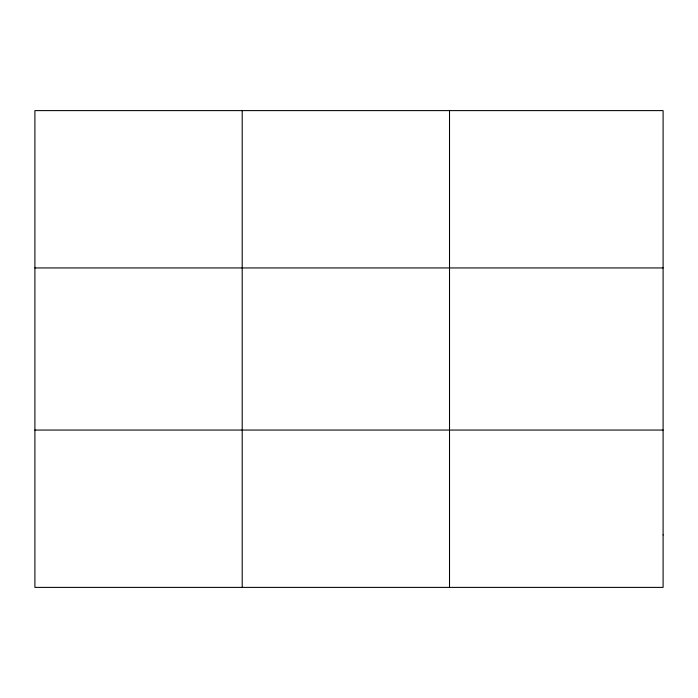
<?xml version="1.0" encoding="UTF-8"?>
<svg xmlns="http://www.w3.org/2000/svg" width="698" height="698" viewBox="0 0 698 698"><rect width="100%" height="100%" fill="white"/><g stroke="black" fill="none" stroke-linecap="round" stroke-linejoin="round"><path stroke-width="1.05" d="M242.206 110.607L242.206 587.393M449.512 110.607L449.512 587.393M34.9 267.945L663.1 267.945M34.9 430.055L663.1 430.055M663.1 534.947L663.1 587.393L34.9 587.393L34.9 110.607L663.1 110.607L663.1 534.947"/></g></svg>
